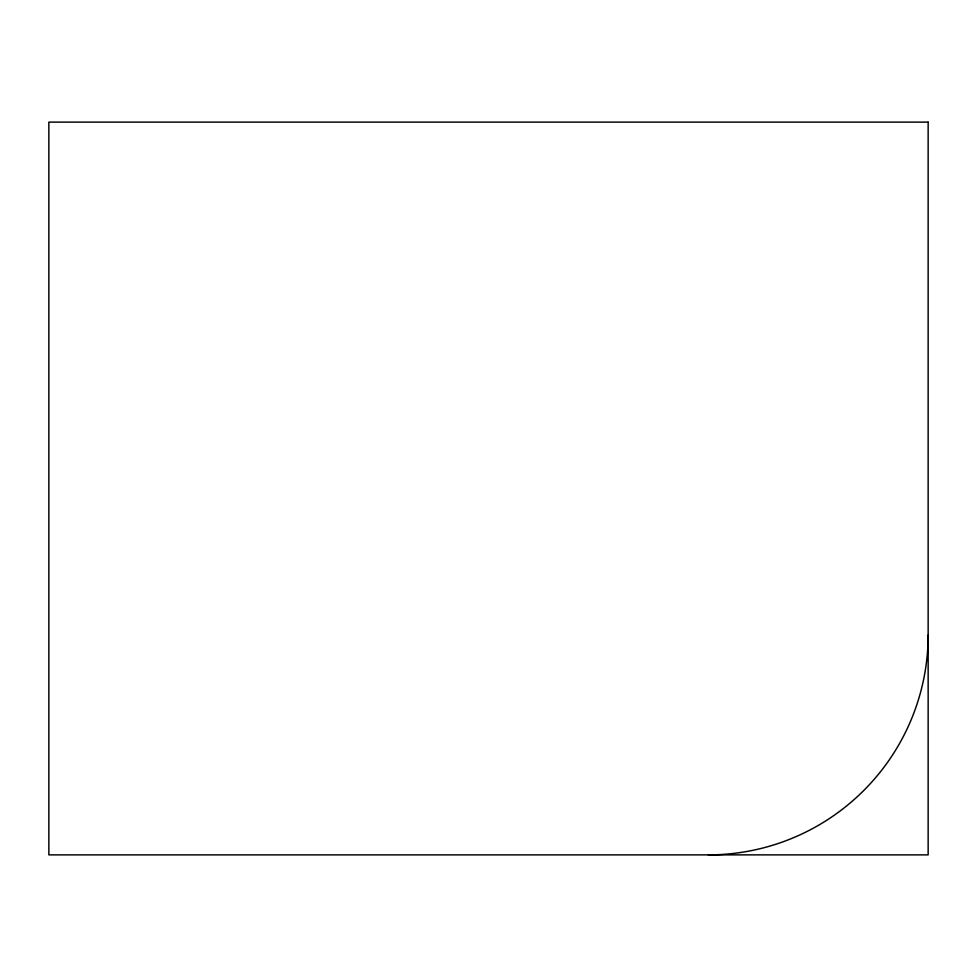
<?xml version="1.0" encoding="UTF-8"?>
<svg xmlns="http://www.w3.org/2000/svg" width="977" height="977" viewBox="0 0 977 977"><rect width="100%" height="100%" fill="white"/><g stroke="black" fill="none" stroke-linecap="round" stroke-linejoin="round"><path stroke-width="1.47" d="M928.15 635.05A219.825 219.825 0 0 1 708.325 854.875M928.15 122.125L48.85 122.125L48.85 854.875L928.15 854.875L928.15 122.125"/></g></svg>
